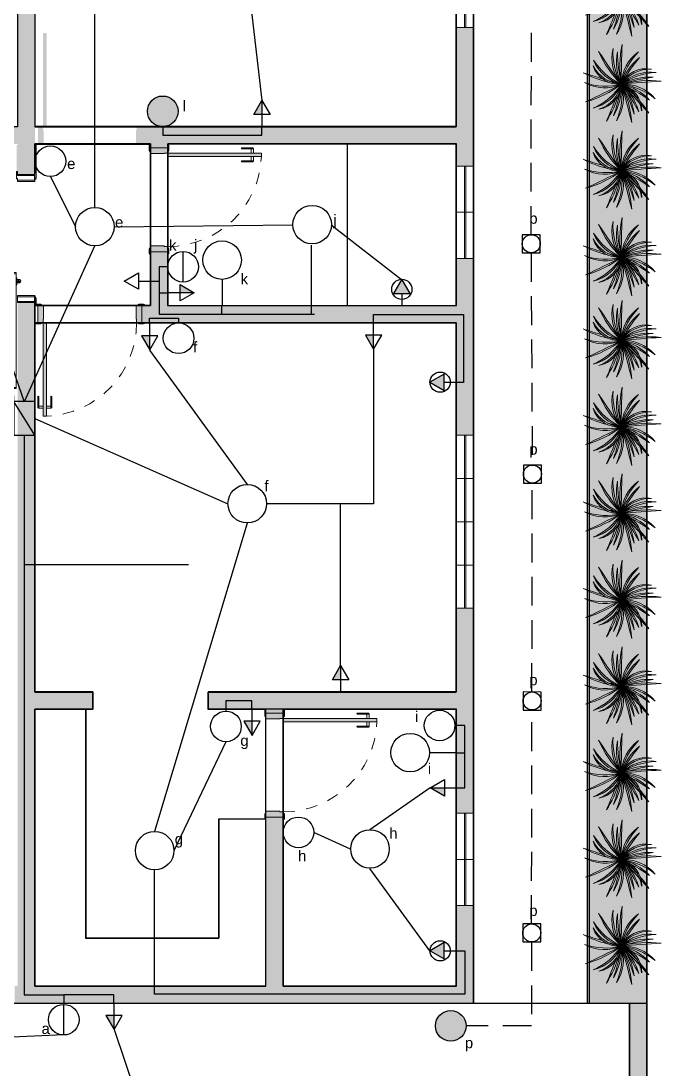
# Model space of a CAD drawing. Header units: inches. Extents: x 2 to 116, y 2 to 108.
# Drawn here: x 67.15 to 72.69, y 37.79 to 46.87 of the extents above; entities that cross this region are included whole.
import ezdxf

# ---------------------------------------------------------------- set-up
doc = ezdxf.new("R2010")
doc.units = ezdxf.units.IN
doc.header["$MEASUREMENT"] = 0
doc.linetypes.add('( Hidden )', pattern=[0.375, 0.25, -0.125])
doc.linetypes.add('ACAD_ISO02W100', pattern=[15, 12, -3])
for name, color, linetype, lineweight in [('03.1 PAREDES', 250, 'Continuous', 25), ('04 ESQUADRIAS', 252, 'Continuous', 9), ('13 MOBÍLIA', 252, 'Continuous', 9)]:
    doc.layers.add(name, color=color, linetype=linetype, lineweight=lineweight)
doc.layers.add('16.1 VEGETAÇÃO', color=7, linetype='Continuous', lineweight=9, true_color=0x87cb61)
for name, color, linetype in [('CONDUITES', 30, 'Continuous'), ('ILUMINAÇÃO', 10, 'Continuous'), ('INTERRUPTORES', 106, 'Continuous'), ('PLANTA TUGS_TUES', 7, 'Continuous'), ('TOMADAS', 170, 'Continuous')]:
    doc.layers.add(name, color=color, linetype=linetype)
doc.styles.get("Standard").update_dxf_attribs({"font": 'arial.ttf'})

# ---------------------------------------------------------------- blocks, each defined once
blk = doc.blocks.new('PORTA 80 MADEIRA')
at = {"layer": '04 ESQUADRIAS'}
for p, q in [((-0.875, 0.01), (-0.915, 0.01)), ((-0.035, 0), (-0.05, 0)), ((-0.05, 0), (-0.05, -0.12)), ((-0.025, 0.01), (0.025, 0.01)), ((0, -0.15), (0, 0)), ((0.025, 0), (0, 0)), ((0.025, 0.01), (0.025, 0)), ((-0.925, 0), (-0.9, 0)), ((-0.9, 0), (-0.9, -0.15)), ((-0.85, 0), (-0.865, 0)), ((-0.85, -0.12), (-0.85, 0)), ((-0.925, -0.15), (-0.9, -0.15)), ((-0.875, -0.16), (-0.915, -0.16)), ((-0.865, -0.15), (-0.855, -0.15)), ((-0.855, -0.15), (-0.855, -0.12)), ((-0.855, -0.12), (-0.85, -0.12)), ((-0.045, -0.15), (-0.075, -0.15)), ((-0.075, -0.15), (-0.075, -0.96)), ((-0.05, -0.12), (-0.045, -0.12)), ((-0.045, -0.12), (-0.045, -0.15)), ((-0.045, -0.96), (-0.045, -0.15)), ((-0.045, -0.15), (-0.035, -0.15)), ((-0.025, -0.16), (0.025, -0.16)), ((0.025, -0.15), (0, -0.15)), ((0.025, -0.16), (0.025, -0.15)), ((-0.1215, -0.7923), (-0.1215, -0.8836)), ((-0.1115, -0.8923), (-0.1115, -0.7923)), ((-0.0085, -0.8923), (-0.0085, -0.7923)), ((0.0015, -0.7923), (0.0015, -0.8836)), ((-0.075, -0.8923), (-0.115, -0.8923)), ((-0.1115, -0.8723), (-0.075, -0.8723)), ((-0.0085, -0.8723), (-0.045, -0.8723)), ((-0.045, -0.8923), (-0.005, -0.8923)), ((-0.075, -0.96), (-0.045, -0.96))]:
    blk.add_line(p, q, dxfattribs=at)
for centre, radius, start, end in [((-0.915, 0), 0.01, 90, 180), ((-0.875, 0), 0.01, 0, 90), ((-0.025, 0), 0.01, 90, 180), ((-0.915, -0.15), 0.01, 180, 270), ((-0.875, -0.15), 0.01, 270, 0), ((-0.025, -0.15), 0.01, 180, 270), ((-0.1165, -0.7923), 0.005, 0, 180), ((-0.0035, -0.7923), 0.005, 0, 180), ((-0.1115, -0.883), 0.01, 176.47641, 249.80788), ((-0.0085, -0.883), 0.01, 290.19212, 3.52359)]:
    blk.add_arc(centre, radius, start, end, dxfattribs=at)
at = {"layer": '04 ESQUADRIAS', "linetype": 'ACAD_ISO02W100', "ltscale": 0.005}
blk.add_arc((-0.045, -0.1506), 0.81, 179.96071, 267.87776, dxfattribs=at)
blk = doc.blocks.new('JANELA 150')
at = {"layer": '04 ESQUADRIAS'}
for p, q in [((0, 0.15), (1.5, 0.15)), ((0, 0), (0, 0.15)), ((0.375, 0), (0.375, 0.15)), ((0.75, 0), (0.75, 0.15)), ((1.125, 0), (1.125, 0.15)), ((1.5, 0.15), (1.5, 0)), ((0, 0.08), (1.5, 0.08)), ((1.5, 0.07), (0, 0.07)), ((1.5, 0), (0, 0))]:
    blk.add_line(p, q, dxfattribs=at)
blk = doc.blocks.new('JANELA 80')
at = {"layer": '04 ESQUADRIAS'}
for p, q in [((0, 0.15), (0, 0)), ((0, 0.15), (0, 0)), ((0.8, 0.15), (0, 0.15)), ((0.4, 0.15), (0.4, 0)), ((0.8, 0.15), (0.8, 0)), ((0.8, 0.15), (0.8, 0)), ((0.8, 0.08), (0, 0.08)), ((0, 0.07), (0.8, 0.07)), ((0, 0), (0.8, 0))]:
    blk.add_line(p, q, dxfattribs=at)
blk = doc.blocks.new('PORTA CORRE 100X15')
at = {"layer": '04 ESQUADRIAS'}
for p, q in [((-0.7467, 0.1966), (0.2491, 0.1966)), ((-0.7467, 0.1966), (-0.7467, 0.1616)), ((0.1541, 0.2016), (0.2041, 0.2016)), ((0.1541, 0.1966), (0.1541, 0.2016)), ((0.1691, 0.2016), (0.1691, 0.2266)), ((0.1891, 0.2152), (0.1691, 0.2152)), ((0.1891, 0.2016), (0.1891, 0.2266)), ((0.2041, 0.1966), (0.2041, 0.2016)), ((0.2491, 0.1966), (0.2491, 0.1616)), ((-0.7467, 0.1616), (0.2491, 0.1616)), ((0, 0), (0, 0.15)), ((0, 0.15), (0.05, 0.15)), ((0.05, 0), (0.05, 0.15)), ((0.1541, 0.1566), (0.1541, 0.1616)), ((0.1541, 0.1566), (0.2041, 0.1566)), ((0.1691, 0.1566), (0.1691, 0.1316)), ((0.1891, 0.143), (0.1691, 0.143)), ((0.1891, 0.1566), (0.1891, 0.1316)), ((0.2041, 0.1566), (0.2041, 0.1616)), ((1.05, 0.15), (1.065, 0.15)), ((1.05, 0), (1.05, 0.15)), ((1.075, 0.16), (1.125, 0.16)), ((1.1, 0), (1.1, 0.15)), ((1.125, 0.15), (1.1, 0.15)), ((1.125, 0.16), (1.125, 0.15)), ((-0.025, -0.01), (-0.025, 0)), ((-0.025, 0), (0, 0)), ((0.05, 0), (0.035, 0)), ((1.05, 0), (1.065, 0)), ((1.125, 0), (1.1, 0)), ((1.125, -0.01), (1.125, 0)), ((0.025, -0.01), (-0.025, -0.01)), ((1.075, -0.01), (1.125, -0.01))]:
    blk.add_line(p, q, dxfattribs=at)
for centre, start, end in [((0.1791, 0.2266), 0.2372, 179.7628), ((0.1791, 0.1316), 180.2372, 359.7628), ((1.075, 0.15), 90, 180), ((0.025, 0), 270, 0), ((1.075, 0), 180, 270)]:
    blk.add_arc(centre, 0.01, start, end, dxfattribs=at)
blk = doc.blocks.new('VEGETAÇAO 02')
at = {"layer": '16.1 VEGETAÇÃO'}
blk.add_circle((0, 0), 0.000151, dxfattribs=at)
for centre, radius, start, end in [((0.6318, 0.6464), 0.9039, 203.65963, 225.64738), ((5.1441, 3.7661), 6.3754, 213.1083, 216.20694), ((0.2754, 0.2267), 0.3567, 166.38548, 219.4367), ((0.483, 0.2743), 0.5554, 176.24948, 209.58142), ((0.4476, 0.1954), 0.4884, 170.05737, 203.55854), ((1.3855, 0.3075), 1.4192, 181.12172, 192.50583), ((0.8912, 0.1519), 0.904, 167.68199, 189.66593), ((6.3753, 0.0256), 6.3754, 177.12996, 180.22861), ((0.3566, -0.0098), 0.3567, 125.35788, 178.40924), ((0.5444, -0.1101), 0.5554, 135.22188, 168.55389), ((0.0897, 0.3452), 0.3567, 202.36381, 255.41506), ((0.2297, 0.5057), 0.5554, 212.22782, 245.55976), ((0.4659, -0.1465), 0.4884, 129.02978, 162.53102), ((1.2471, -0.6775), 1.4192, 140.09413, 151.47826), ((0.0918, 0.8992), 0.9039, 242.17371, 256.45098), ((1.6799, 6.1501), 6.3754, 251.62238, 253.18732), ((-0.0224, 0.232), 0.2329, 198.29913, 275.53943), ((0.0202, 0.297), 0.2977, 207.65066, 266.07616), ((0.2115, -0.0984), 0.2332, 77.93599, 155.01174), ((0.246, -0.1677), 0.2977, 87.26503, 145.69074), ((0.2525, -0.252), 0.3567, 81.97817, 135.02965), ((0.3201, -0.4539), 0.5554, 91.84218, 125.17428), ((-0.1448, 0.326), 0.3567, 240.87789, 293.92913), ((-0.1352, 0.5387), 0.5554, 250.7419, 284.07382), ((1.6799, 6.1501), 6.3754, 253.6156, 254.72102), ((0.1909, 0.2285), 0.2977, 216.81001, 230.09776), ((0.0918, 0.8992), 0.9039, 262.27198, 264.16144), ((0.238, -0.4265), 0.4884, 85.65007, 119.15142), ((0.441, -1.349), 1.4192, 96.71442, 108.09859), ((4.8263, -4.1656), 6.3754, 138.56552, 139.20101), ((0.2381, -0.872), 0.9039, 83.27399, 105.26185), ((0.6468, -6.3425), 6.3754, 92.72266, 95.82132), ((0.0205, -0.3561), 0.3567, 40.22092, 93.27251), ((-0.546, 0.7203), 0.9039, 285.16402, 307.15178), ((-2.9648, 5.644), 6.3754, 294.61269, 297.71133), ((-0.3282, 0.1397), 0.3567, 283.8682, 336.91957), ((-0.4662, 0.3019), 0.5554, 293.7322, 327.0642), ((-0.2908, 0.0639), 0.2977, 289.15505, 347.58072), ((-0.2329, 0.0125), 0.2332, 279.82602, 356.90179), ((-0.8876, 0.1706), 0.9039, 327.12525, 343.72458), ((-0.4877, -0.0257), 0.4884, 329.50133, 3.00262), ((-1.4053, 0.1986), 1.4192, 340.56568, 350.00023), ((-0.3374, -0.1156), 0.3567, 325.82943, 18.88091), ((-0.5485, -0.0873), 0.5554, 335.69343, 9.02551), ((-5.9784, 2.2146), 6.3754, 338.8993, 339.67256), ((-6.1066, -1.8314), 6.3754, 13.59432, 16.69298), ((-0.3194, -0.3696), 0.4884, 49.00591, 49.15295), ((-0.0567, -0.2262), 0.2332, 358.80765, 75.88362), ((-0.0635, -0.5518), 0.5554, 50.08493, 83.4171), ((-0.1064, -0.4767), 0.4884, 43.89282, 77.39425), ((-0.1183, -0.2732), 0.2977, 8.13669, 66.56254), ((-0.3739, -0.3142), 0.4884, 6.52173, 40.02309), ((-1.2416, -0.6875), 1.4192, 17.58608, 28.97025), ((-0.8114, -0.3983), 0.9039, 4.14565, 26.1335), ((-0.5694, -1.3), 1.4192, 54.95717, 66.34137), ((-0.5231, -0.7372), 0.9039, 43.14957, 54.63162), ((-4.4929, -4.5232), 6.3754, 43.15153, 45.1911), ((-1.1194, -0.8773), 1.4221, 26.72169, 35.97091), ((-0.3194, -0.3696), 0.4884, 15.65152, 40.72002), ((-5.9784, 2.2146), 6.3754, 336.57392, 338.38477), ((-0.5231, -0.7372), 0.9039, 32.64378, 40.58503), ((-4.4929, -4.5232), 6.3754, 42.09245, 42.98121)]:
    blk.add_arc(centre, radius, start, end, dxfattribs=at)
blk = doc.blocks.new('Iluminação Piso')
at = {"layer": 'ILUMINAÇÃO'}
blk.add_lwpolyline([(59.8357, 10.3319), (59.6795, 10.3322), (59.6795, 10.1758), (59.8357, 10.1755)], close=True, dxfattribs=at)
blk.add_circle((59.7577, 10.2542), 0.0781, dxfattribs=at)
blk = doc.blocks.new('TUG MÉDIA 120CM_')
at = {"layer": 'TOMADAS', "ltscale": 0.5}
h = blk.add_hatch(color=256, dxfattribs=at)
h.dxf.hatch_style = 1
h.paths.add_polyline_path([(0.2454, 0), (0.1227, 0), (0.1227, -0.0709)])
for p, q in [((0.1227, 0), (0.0181, 0)), ((0.2454, 0), (0.1227, 0))]:
    blk.add_line(p, q, dxfattribs=at)
blk.add_lwpolyline([(0.1227, -0.0709), (0.2454, 0), (0.1227, 0.0709), (0.1227, -0.0709)], dxfattribs=at)
blk = doc.blocks.new('TUG BAIXA 30CM_')
at = {"layer": 'TOMADAS', "ltscale": 0.5}
blk.add_line((0.1046, 0), (0, 0), dxfattribs=at)
blk.add_lwpolyline([(0.1046, -0.0709), (0.2273, 0), (0.1046, 0.0709), (0.1046, -0.0709)], dxfattribs=at)
blk = doc.blocks.new('TUG ALTA 220CM_')
at = {"layer": 'TOMADAS', "ltscale": 0.5}
h = blk.add_hatch(color=256, dxfattribs=at)
h.dxf.hatch_style = 1
h.paths.add_polyline_path([(0.1227, -0.0709), (0.2454, 0), (0.1227, 0.0709)])
blk.add_line((0.1227, 0), (0.0181, 0), dxfattribs=at)
blk.add_lwpolyline([(0.1227, -0.0709), (0.2454, 0), (0.1227, 0.0709), (0.1227, -0.0709)], dxfattribs=at)
blk = doc.blocks.new('Interruptor Paralelo')
at = {"transparency": 33554595}
h = blk.add_hatch(color=256, dxfattribs=at)
h.dxf.hatch_style = 1
h.paths.add_polyline_path([(59.132, 10.8454, 1), (59.3974, 10.8454, 1)])
at = {"layer": 'INTERRUPTORES', "color": 3}
blk.add_circle((59.2647, 10.8454), 0.1327, dxfattribs=at)
blk = doc.blocks.new('Interruptor Simples')
at = {"layer": 'INTERRUPTORES', "color": 3}
blk.add_circle((60.1532, 11.4584), 0.1327, dxfattribs=at)
blk = doc.blocks.new('Interruptor 2 sessões')
at = {"layer": 'INTERRUPTORES'}
blk.add_line((59.253, 11.5804), (59.253, 11.8458), dxfattribs=at)
at = {"layer": 'INTERRUPTORES', "color": 3}
blk.add_circle((59.253, 11.7131), 0.1327, dxfattribs=at)

msp = doc.modelspace()

# ---------------------------------------------------------------- hatches: boundary and pattern name
at = {"layer": '03.1 PAREDES', "true_color": 0xe29d6e}
h = msp.add_hatch(color=33, dxfattribs=at)
h.dxf.hatch_style = 1
h.paths.add_polyline_path([(67.372, 46.7665), (67.342, 46.7665), (67.342, 45.9565), (67.372, 45.9565)])
h = msp.add_hatch(color=33, dxfattribs=at)
h.dxf.hatch_style = 1
h.paths.add_polyline_path([(67.347, 45.9265), (67.342, 45.9265), (67.342, 45.9565), (67.332, 45.9565), (67.297, 45.9565), (67.297, 45.8065), (67.347, 45.8065)])
h = msp.add_hatch(color=33, dxfattribs=at)
h.dxf.hatch_style = 1
h.paths.add_polyline_path([(68.197, 45.9565), (68.152, 45.9565), (68.152, 45.9265), (68.147, 45.9265), (68.147, 45.8065), (68.162, 45.8065), (68.197, 45.8065)])
h = msp.add_hatch(color=33, dxfattribs=at)
h.dxf.hatch_style = 1
h.paths.add_polyline_path([(68.272, 45.7715), (68.272, 45.7215), (68.392, 45.7215), (68.392, 45.7265), (68.422, 45.7265), (68.422, 45.7365), (68.422, 45.7715)])
h.paths.add_polyline_path([(69.232, 45.7265), (68.422, 45.7265), (68.422, 45.6965), (69.232, 45.6965)])
h.paths.add_polyline_path([(68.422, 44.9165), (68.392, 44.9165), (68.392, 44.9215), (68.272, 44.9215), (68.272, 44.8715), (68.422, 44.8715)])
h = msp.add_hatch(color=33, dxfattribs=at)
h.dxf.hatch_style = 1
h.paths.add_polyline_path([(67.347, 44.2865), (67.342, 44.2865), (67.342, 44.2565), (67.332, 44.2565), (67.297, 44.2565), (67.297, 44.4065), (67.347, 44.4065)])
h = msp.add_hatch(color=33, dxfattribs=at)
h.dxf.hatch_style = 1
h.paths.add_polyline_path([(68.197, 44.2565), (68.152, 44.2565), (68.152, 44.2865), (68.147, 44.2865), (68.147, 44.4065), (68.162, 44.4065), (68.197, 44.4065)])
h = msp.add_hatch(color=33, dxfattribs=at)
h.dxf.hatch_style = 1
h.paths.add_polyline_path([(67.372, 43.4465), (67.342, 43.4465), (67.342, 44.2565), (67.372, 44.2565)])
h = msp.add_hatch(color=33, dxfattribs=at)
h.dxf.hatch_style = 1
h.paths.add_polyline_path([(69.272, 40.8715), (69.272, 40.8215), (69.392, 40.8215), (69.392, 40.8265), (69.422, 40.8265), (69.422, 40.8365), (69.422, 40.8715)])
h.paths.add_polyline_path([(70.232, 40.8265), (69.422, 40.8265), (69.422, 40.7965), (70.232, 40.7965)])
h.paths.add_polyline_path([(69.422, 40.0165), (69.392, 40.0165), (69.392, 40.0215), (69.272, 40.0215), (69.272, 39.9715), (69.422, 39.9715)])
at = {"layer": 'PLANTA TUGS_TUES'}
h = msp.add_hatch(dxfattribs=at)
h.set_pattern_fill('GRASS', color=256, scale=0.0075)
h.set_pattern_definition([(90, (1927.23165, 1250.74266), (-0.134703842, 0.134703842), [0.03571875, -0.233688934]), (45, (1927.23165, 1250.74266), (-0.134703842, 0.134703842), [0.03571875, -0.15478125]), (135, (1927.23165, 1250.74266), (-0.134703842, -0.134703842), [0.03571875, -0.15478125])])
h.paths.add_polyline_path([(72.0573, 50.3565), (72.572, 50.3565), (72.572, 38.3565), (72.0573, 38.3565)])
h = msp.add_hatch(color=256, dxfattribs=at)
h.dxf.hatch_style = 1
h.paths.add_polyline_path([(67.272, 49.1565), (70.922, 49.1565), (70.922, 48.3138), (71.072, 48.3138), (71.072, 49.3065), (67.122, 49.3065), (67.122, 45.9565), (67.272, 45.9565), (67.272, 45.9665)])
h = msp.add_hatch(color=256, dxfattribs=at)
h.dxf.hatch_style = 1
h.paths.add_polyline_path([(71.072, 46.8138), (70.922, 46.8138), (70.922, 45.9565), (70.922, 45.6138), (71.072, 45.6138)])
at = {"layer": 'PLANTA TUGS_TUES', "true_color": 0xe29d6e}
h = msp.add_hatch(color=33, dxfattribs=at)
h.dxf.hatch_style = 1
h.paths.add_polyline_path([(67.372, 46.7665), (67.342, 46.7665), (67.342, 45.9565), (67.372, 45.9565)])
h = msp.add_hatch(color=33, dxfattribs=at)
h.dxf.hatch_style = 1
h.paths.add_polyline_path([(67.372, 46.7665), (67.342, 46.7665), (67.342, 45.9565), (67.372, 45.9565)])
at = {"layer": 'PLANTA TUGS_TUES'}
h = msp.add_hatch(color=256, dxfattribs=at)
h.dxf.hatch_style = 1
h.paths.add_polyline_path([(62.722, 45.8065), (64.0027, 45.8065), (64.0027, 45.9565), (62.572, 45.9565), (62.572, 38.5065), (62.722, 38.5065)])
h.paths.add_polyline_path([(67.272, 45.8065), (67.122, 45.8065), (67.122, 45.5415), (67.272, 45.5415), (67.272, 45.5665)])
h.paths.add_polyline_path([(67.272, 45.9565), (66.0027, 45.9565), (66.0027, 45.8065), (67.122, 45.8065), (67.272, 45.8065)])
h = msp.add_hatch(color=256, dxfattribs=at)
h.dxf.hatch_style = 1
h.paths.add_polyline_path([(67.272, 45.9565), (67.097, 45.9565), (67.097, 45.8065), (67.122, 45.8065), (67.272, 45.8065)])
h = msp.add_hatch(color=256, dxfattribs=at)
h.dxf.hatch_style = 1
h.paths.add_polyline_path([(67.272, 44.4315), (67.122, 44.4315), (67.122, 38.5065), (67.272, 38.5065)])
h.paths.add_polyline_path([(67.282, 45.7965), (67.272, 45.7965), (67.272, 45.8065), (67.122, 45.8065), (67.122, 45.7965), (67.112, 45.7965), (67.112, 45.5565), (67.122, 45.5565), (67.122, 45.5315), (67.272, 45.5315), (67.272, 45.5565), (67.282, 45.5565)])
h.paths.add_polyline_path([(68.272, 45.9565), (68.197, 45.9565), (68.197, 45.8065), (68.222, 45.8065), (68.272, 45.8065)])
h.paths.add_polyline_path([(68.422, 45.7965), (68.422, 45.8065), (68.272, 45.8065), (68.272, 45.7715), (68.422, 45.7715)])
h.paths.add_polyline_path([(70.922, 45.9565), (68.272, 45.9565), (68.272, 45.8065), (70.922, 45.8065)])
at = {"layer": 'PLANTA TUGS_TUES', "true_color": 0xe29d6e}
h = msp.add_hatch(color=33, dxfattribs=at)
h.dxf.hatch_style = 1
h.paths.add_polyline_path([(67.347, 45.9265), (67.342, 45.9265), (67.342, 45.9565), (67.332, 45.9565), (67.297, 45.9565), (67.297, 45.8065), (67.347, 45.8065)])
h = msp.add_hatch(color=33, dxfattribs=at)
h.dxf.hatch_style = 1
h.paths.add_polyline_path([(67.347, 45.9265), (67.342, 45.9265), (67.342, 45.9565), (67.332, 45.9565), (67.297, 45.9565), (67.297, 45.8065), (67.347, 45.8065)])
h = msp.add_hatch(color=33, dxfattribs=at)
h.dxf.hatch_style = 1
h.paths.add_polyline_path([(68.197, 45.9565), (68.152, 45.9565), (68.152, 45.9265), (68.147, 45.9265), (68.147, 45.8065), (68.162, 45.8065), (68.197, 45.8065)])
h = msp.add_hatch(color=33, dxfattribs=at)
h.dxf.hatch_style = 1
h.paths.add_polyline_path([(68.197, 45.9565), (68.152, 45.9565), (68.152, 45.9265), (68.147, 45.9265), (68.147, 45.8065), (68.162, 45.8065), (68.197, 45.8065)])
h = msp.add_hatch(color=33, dxfattribs=at)
h.dxf.hatch_style = 1
h.paths.add_polyline_path([(68.272, 45.7715), (68.272, 45.7215), (68.392, 45.7215), (68.392, 45.7265), (68.422, 45.7265), (68.422, 45.7365), (68.422, 45.7715)])
h.paths.add_polyline_path([(69.232, 45.7265), (68.422, 45.7265), (68.422, 45.6965), (69.232, 45.6965)])
h.paths.add_polyline_path([(68.422, 44.9165), (68.392, 44.9165), (68.392, 44.9215), (68.272, 44.9215), (68.272, 44.8715), (68.422, 44.8715)])
h = msp.add_hatch(color=33, dxfattribs=at)
h.dxf.hatch_style = 1
h.paths.add_polyline_path([(68.272, 45.7715), (68.272, 45.7215), (68.392, 45.7215), (68.392, 45.7265), (68.422, 45.7265), (68.422, 45.7365), (68.422, 45.7715)])
h.paths.add_polyline_path([(69.232, 45.7265), (68.422, 45.7265), (68.422, 45.6965), (69.232, 45.6965)])
h.paths.add_polyline_path([(68.422, 44.9165), (68.392, 44.9165), (68.392, 44.9215), (68.272, 44.9215), (68.272, 44.8715), (68.422, 44.8715)])
at = {"layer": 'PLANTA TUGS_TUES'}
h = msp.add_hatch(color=256, dxfattribs=at)
h.dxf.hatch_style = 1
h.paths.add_polyline_path([(68.422, 44.8715), (68.272, 44.8715), (68.272, 44.4065), (68.422, 44.4065)])
h = msp.add_hatch(color=256, dxfattribs=at)
h.dxf.hatch_style = 1
h.paths.add_polyline_path([(71.072, 44.8138), (70.922, 44.8138), (70.922, 44.4065), (70.922, 43.2806), (71.072, 43.2806)])
at = {"layer": 'PLANTA TUGS_TUES', "true_color": 0xe29d6e}
h = msp.add_hatch(color=33, dxfattribs=at)
h.dxf.hatch_style = 1
h.paths.add_polyline_path([(67.347, 44.2865), (67.342, 44.2865), (67.342, 44.2565), (67.332, 44.2565), (67.297, 44.2565), (67.297, 44.4065), (67.347, 44.4065)])
h = msp.add_hatch(color=33, dxfattribs=at)
h.dxf.hatch_style = 1
h.paths.add_polyline_path([(67.347, 44.2865), (67.342, 44.2865), (67.342, 44.2565), (67.332, 44.2565), (67.297, 44.2565), (67.297, 44.4065), (67.347, 44.4065)])
h = msp.add_hatch(color=33, dxfattribs=at)
h.dxf.hatch_style = 1
h.paths.add_polyline_path([(68.197, 44.2565), (68.152, 44.2565), (68.152, 44.2865), (68.147, 44.2865), (68.147, 44.4065), (68.162, 44.4065), (68.197, 44.4065)])
h = msp.add_hatch(color=33, dxfattribs=at)
h.dxf.hatch_style = 1
h.paths.add_polyline_path([(68.197, 44.2565), (68.152, 44.2565), (68.152, 44.2865), (68.147, 44.2865), (68.147, 44.4065), (68.162, 44.4065), (68.197, 44.4065)])
at = {"layer": 'PLANTA TUGS_TUES'}
h = msp.add_hatch(color=256, dxfattribs=at)
h.dxf.hatch_style = 1
h.paths.add_polyline_path([(70.922, 44.4065), (68.197, 44.4065), (68.197, 44.2565), (70.922, 44.2565)])
at = {"layer": 'PLANTA TUGS_TUES', "true_color": 0xe29d6e}
h = msp.add_hatch(color=33, dxfattribs=at)
h.dxf.hatch_style = 1
h.paths.add_polyline_path([(67.372, 43.4465), (67.342, 43.4465), (67.342, 44.2565), (67.372, 44.2565)])
h = msp.add_hatch(color=33, dxfattribs=at)
h.dxf.hatch_style = 1
h.paths.add_polyline_path([(67.372, 43.4465), (67.342, 43.4465), (67.342, 44.2565), (67.372, 44.2565)])
at = {"layer": 'PLANTA TUGS_TUES'}
h = msp.add_hatch(color=256, dxfattribs=at)
h.dxf.hatch_style = 1
h.paths.add_polyline_path([(71.072, 41.7806), (70.922, 41.7806), (70.922, 40.0037), (71.072, 40.0037)])
h = msp.add_hatch(color=256, dxfattribs=at)
h.dxf.hatch_style = 1
h.paths.add_polyline_path([(67.772, 41.0565), (67.272, 41.0565), (67.272, 40.9065), (67.772, 40.9065)])
h = msp.add_hatch(color=256, dxfattribs=at)
h.dxf.hatch_style = 1
h.paths.add_polyline_path([(69.422, 40.8965), (69.422, 40.9065), (69.272, 40.9065), (69.272, 40.8715), (69.422, 40.8715)])
h.paths.add_polyline_path([(70.922, 41.0565), (68.772, 41.0565), (68.772, 40.9065), (70.922, 40.9065)])
at = {"layer": 'PLANTA TUGS_TUES', "true_color": 0xe29d6e}
h = msp.add_hatch(color=33, dxfattribs=at)
h.dxf.hatch_style = 1
h.paths.add_polyline_path([(69.272, 40.8715), (69.272, 40.8215), (69.392, 40.8215), (69.392, 40.8265), (69.422, 40.8265), (69.422, 40.8365), (69.422, 40.8715)])
h = msp.add_hatch(color=33, dxfattribs=at)
h.dxf.hatch_style = 1
h.paths.add_polyline_path([(69.272, 40.8715), (69.272, 40.8215), (69.392, 40.8215), (69.392, 40.8265), (69.422, 40.8265), (69.422, 40.8365), (69.422, 40.8715)])
h.paths.add_polyline_path([(70.232, 40.8265), (69.422, 40.8265), (69.422, 40.7965), (70.232, 40.7965)])
h.paths.add_polyline_path([(69.422, 40.0165), (69.392, 40.0165), (69.392, 40.0215), (69.272, 40.0215), (69.272, 39.9715), (69.422, 39.9715)])
h = msp.add_hatch(color=33, dxfattribs=at)
h.dxf.hatch_style = 1
h.paths.add_polyline_path([(70.232, 40.8265), (69.422, 40.8265), (69.422, 40.7965), (70.232, 40.7965)])
h = msp.add_hatch(color=33, dxfattribs=at)
h.dxf.hatch_style = 1
h.paths.add_polyline_path([(69.422, 40.0165), (69.392, 40.0165), (69.392, 40.0215), (69.272, 40.0215), (69.272, 39.9715), (69.422, 39.9715)])
at = {"layer": 'PLANTA TUGS_TUES'}
h = msp.add_hatch(color=256, dxfattribs=at)
h.dxf.hatch_style = 1
h.paths.add_polyline_path([(69.422, 39.9715), (69.272, 39.9715), (69.272, 38.5065), (69.422, 38.5065)])
h = msp.add_hatch(color=256, dxfattribs=at)
h.dxf.hatch_style = 1
h.paths.add_polyline_path([(71.072, 39.2037), (70.922, 39.2037), (70.922, 38.5065), (71.072, 38.5065)])
h = msp.add_hatch(color=256, dxfattribs=at)
h.dxf.hatch_style = 1
h.paths.add_polyline_path([(71.072, 38.4985), (71.072, 38.5065), (67.097, 38.5065), (67.097, 38.3565), (67.122, 38.3565), (68.0345, 38.3565), (71.072, 38.3565)])
h = msp.add_hatch(color=256, dxfattribs=at)
h.dxf.hatch_style = 1
h.paths.add_polyline_path([(72.572, 38.3565), (72.422, 38.3565), (72.422, 33.8565), (72.572, 33.8565)])

# ---------------------------------------------------------------- linework, layer by layer
for p, q in [((72.0704, 50.3549), (72.0704, 38.3549)), ((71.0704, 38.5049), (71.0704, 38.5049)), ((72.4204, 33.8549), (72.4204, 38.3549))]:
    msp.add_line(p, q)
for points in [[(72.5704, 52.3549), (62.5704, 52.3549), (62.5704, 29.8549), (72.5704, 29.8549)], [(72.572, 52.3565), (62.572, 52.3565), (62.572, 29.8565), (72.572, 29.8565)], [(72.572, 52.3565), (62.572, 52.3565), (62.572, 29.8565), (72.572, 29.8565)], [(70.9204, 45.9549), (70.9204, 49.1549), (67.2704, 49.1549), (67.2704, 45.9549)], [(70.9204, 44.4049), (70.9204, 45.8049), (68.4204, 45.8049), (68.4204, 44.4049)], [(70.9204, 38.5049), (70.9204, 40.9049), (69.4204, 40.9049), (69.4204, 38.5049)]]:
    msp.add_lwpolyline(points, close=True)
for points in [[(71.0704, 38.3549), (71.0704, 49.3049), (67.1204, 49.3049), (67.1204, 45.9549), (62.5704, 45.9549)], [(67.2704, 45.4899), (67.2704, 45.8049), (68.2704, 45.8049), (68.2704, 44.4049), (67.2704, 44.4049)], [(67.2704, 44.4899), (67.2704, 41.0549), (67.7704, 41.0549), (67.7704, 40.9049), (67.2704, 40.9049), (67.2704, 38.5049), (69.2704, 38.5049), (69.2704, 40.9049), (68.7704, 40.9049), (68.7704, 41.0549), (70.9204, 41.0549), (70.9204, 44.2549), (67.2704, 44.2549)], [(67.7099, 40.9049), (67.7099, 38.9222), (68.8646, 38.9222), (68.8646, 39.9549), (69.2604, 39.9549)], [(72.5704, 38.3549), (62.5704, 38.3549)]]:
    msp.add_lwpolyline(points)
at = {"layer": '03.1 PAREDES', "color": 18, "true_color": 0x000000}
msp.add_lwpolyline([(67.272, 43.2816), (67.272, 43.5721), (67.0876, 43.5721), (67.0876, 43.2816), (67.272, 43.2816), (67.0876, 43.5721), (67.0876, 43.6221)], dxfattribs=at)
at = {"layer": '13 MOBÍLIA'}
for p, q in [((67.7116, 40.9065), (67.7116, 38.9238)), ((68.8662, 38.9238), (68.8662, 39.9565)), ((67.7116, 38.9238), (68.8662, 38.9238))]:
    msp.add_line(p, q, dxfattribs=at)
at = {"layer": 'CONDUITES'}
for p, q in [((67.7887, 47.5549), (67.7887, 45.2541)), ((69.0954, 47.3881), (69.2357, 46.1809)), ((68.3782, 45.9558), (68.3782, 45.8808)), ((68.3782, 45.8808), (69.2357, 45.8808)), ((69.2357, 45.8808), (69.2357, 45.9536)), ((66.493, 45.5302), (67.1781, 43.5706)), ((67.4054, 45.5227), (67.6218, 45.0872)), ((67.9555, 45.0872), (69.5035, 45.1032)), ((69.8372, 45.1049), (70.4468, 44.6316)), ((67.7887, 44.9204), (67.1781, 43.5706)), ((69.6648, 44.9285), (69.6648, 44.3299)), ((68.4217, 44.7412), (68.3467, 44.7412)), ((68.3467, 44.7412), (68.3467, 44.5141)), ((68.2704, 44.6159), (68.3467, 44.6159)), ((68.3467, 44.5141), (68.4204, 44.5141)), ((68.3467, 44.5141), (68.3467, 44.3299)), ((68.8905, 44.3299), (68.8905, 44.4049)), ((68.2643, 44.2457), (68.2643, 44.2962)), ((68.2643, 44.2962), (68.5157, 44.2962)), ((68.3467, 44.3299), (68.8905, 44.3299)), ((68.5157, 44.2962), (68.5157, 44.2541)), ((68.8905, 44.3299), (69.6934, 44.3299)), ((70.2026, 44.2512), (70.2026, 44.3262)), ((70.2026, 44.3262), (70.9834, 44.3262)), ((70.9834, 44.3262), (70.9834, 43.7388)), ((68.2643, 44.0184), (69.1083, 42.8527)), ((70.2026, 44.0239), (70.2026, 42.6858)), ((70.9834, 43.7388), (70.9204, 43.7388)), ((67.2704, 43.4253), (68.9415, 42.6858)), ((67.1781, 43.28), (67.1781, 38.4299)), ((70.2026, 42.6858), (69.2752, 42.6858)), ((69.9162, 41.2823), (69.9162, 42.6858)), ((69.1083, 42.5189), (68.307, 39.8458)), ((68.6011, 42.1562), (67.1781, 42.1569)), ((69.1505, 40.9799), (68.9258, 40.9799)), ((68.9258, 40.9799), (68.9258, 40.8895)), ((69.1505, 40.9049), (69.1505, 40.9799)), ((70.9954, 40.7646), (70.9084, 40.7646)), ((70.9954, 40.2232), (70.9954, 40.7646)), ((68.9258, 40.6241), (68.4738, 39.6789)), ((70.9153, 40.5285), (70.9954, 40.5285)), ((70.693, 40.2232), (70.1716, 39.8604)), ((70.9204, 40.2232), (70.9954, 40.2232)), ((70.0047, 39.6935), (69.6863, 39.8387)), ((70.6916, 38.8105), (70.1716, 39.5267)), ((68.307, 38.4356), (68.307, 39.5121)), ((70.9189, 38.8105), (70.9939, 38.8105)), ((70.9939, 38.8105), (70.9939, 38.4356)), ((67.1781, 38.4299), (67.5209, 38.4299)), ((67.9546, 38.4299), (67.5209, 38.4299)), ((67.5209, 38.4299), (67.5209, 38.3549)), ((67.9546, 38.3549), (67.9546, 38.4299)), ((70.9939, 38.4356), (68.307, 38.4356)), ((67.5209, 38.0823), (64.4659, 37.9533)), ((67.9563, 38.1291), (68.7294, 35.8746))]:
    msp.add_line(p, q, dxfattribs=at)
at = {"layer": 'CONDUITES', "linetype": '( Hidden )'}
for p, q in [((71.5678, 45.0175), (71.5708, 46.8712)), ((71.5677, 44.8609), (71.5779, 43.0212)), ((71.5752, 41.054), (71.5779, 42.8649)), ((71.5721, 39.0437), (71.5752, 40.8973)), ((71.5721, 38.8874), (71.5721, 38.1615)), ((71.5721, 38.1615), (71.0049, 38.1615))]:
    msp.add_line(p, q, dxfattribs=at)
at = {"layer": 'ILUMINAÇÃO', "color": 6}
for p, q in [((68.8922, 44.6319), (68.8922, 44.4021)), ((70.6873, 40.53), (70.917, 40.53))]:
    msp.add_line(p, q, dxfattribs=at)
at = {"layer": 'ILUMINAÇÃO'}
for centre in [(67.7903, 45.0887), (69.672, 45.1065), (68.8922, 44.7987), (69.11, 42.6873), (70.5204, 40.53), (68.3086, 39.6804), (70.1732, 39.695)]:
    msp.add_circle(centre, 0.1669, dxfattribs=at)
at = {"layer": 'PLANTA TUGS_TUES'}
for p, q in [((72.572, 32.3565), (72.572, 52.3565)), ((72.572, 32.3565), (72.572, 52.3565)), ((72.0573, 38.3565), (72.0573, 50.3565)), ((71.072, 38.3565), (71.072, 49.3065)), ((71.072, 38.3565), (71.072, 49.3065)), ((67.272, 49.1565), (67.272, 45.9565)), ((67.272, 49.1565), (67.272, 45.9565)), ((70.922, 45.9565), (70.922, 49.1565)), ((70.922, 45.9565), (70.922, 49.1565)), ((70.922, 45.9565), (67.272, 45.9565)), ((70.922, 45.9565), (67.272, 45.9565)), ((68.272, 45.8065), (67.272, 45.8065)), ((67.272, 45.4915), (67.272, 45.8065)), ((68.272, 45.8065), (67.272, 45.8065)), ((67.282, 45.5565), (67.282, 45.7965)), ((68.272, 45.8065), (68.272, 44.4065)), ((68.272, 45.8065), (68.272, 44.4065)), ((70.922, 45.8065), (68.422, 45.8065)), ((68.422, 45.8065), (68.422, 44.4065)), ((70.922, 45.8065), (68.422, 45.8065)), ((69.976, 45.8065), (69.976, 44.4065)), ((70.922, 44.4065), (70.922, 45.8065)), ((70.922, 44.4065), (70.922, 45.8065)), ((68.422, 44.9452), (68.422, 44.4065)), ((67.272, 41.0565), (67.272, 44.4915)), ((67.272, 41.0565), (67.272, 44.4815)), ((67.272, 44.4065), (68.272, 44.4065)), ((67.272, 44.4065), (68.272, 44.4065)), ((68.422, 44.4065), (70.922, 44.4065)), ((68.422, 44.4065), (70.922, 44.4065)), ((67.272, 44.2565), (70.922, 44.2565)), ((67.272, 44.2565), (70.922, 44.2565)), ((70.922, 41.0565), (70.922, 44.2565)), ((70.922, 41.0565), (70.922, 44.2565)), ((67.272, 41.0565), (67.772, 41.0565)), ((67.772, 41.0565), (67.272, 41.0565)), ((67.772, 41.0565), (67.772, 40.9065)), ((67.772, 41.0565), (67.772, 40.9065)), ((70.922, 41.0565), (68.772, 41.0565)), ((68.772, 41.0565), (68.772, 40.9065)), ((70.922, 41.0565), (68.772, 41.0565)), ((68.772, 41.0565), (68.772, 40.9065)), ((67.272, 38.5065), (67.272, 40.9065)), ((67.772, 40.9065), (67.272, 40.9065)), ((67.272, 38.5065), (67.272, 40.9065)), ((67.772, 40.9065), (67.272, 40.9065)), ((67.7116, 40.9065), (67.7116, 38.9238)), ((67.7116, 40.9065), (67.7116, 38.9238)), ((70.922, 40.9065), (68.772, 40.9065)), ((69.272, 40.9065), (68.772, 40.9065)), ((69.272, 38.5065), (69.272, 40.9065)), ((69.272, 38.5065), (69.272, 40.9065)), ((69.422, 38.5065), (69.422, 40.9065)), ((69.422, 38.5065), (69.422, 40.9065)), ((70.922, 40.9065), (69.422, 40.9065)), ((70.922, 38.5065), (70.922, 40.9065)), ((70.922, 38.5065), (70.922, 40.9065)), ((68.8662, 38.9238), (68.8662, 39.9565)), ((68.8662, 39.9565), (69.262, 39.9565)), ((68.8662, 38.9238), (68.8662, 39.9565)), ((68.8662, 39.9565), (69.262, 39.9565)), ((67.7116, 38.9238), (68.8662, 38.9238)), ((67.7116, 38.9238), (68.8662, 38.9238)), ((69.272, 38.5065), (67.272, 38.5065)), ((67.272, 38.5065), (69.272, 38.5065)), ((70.922, 38.5065), (69.422, 38.5065)), ((70.922, 38.5065), (69.422, 38.5065)), ((71.072, 38.5065), (71.072, 38.5065)), ((72.572, 38.3565), (62.572, 38.3565)), ((72.572, 38.3565), (62.572, 38.3565)), ((72.422, 33.8565), (72.422, 38.3565)), ((72.422, 33.8565), (72.422, 38.3565))]:
    msp.add_line(p, q, dxfattribs=at)
at = {"layer": 'PLANTA TUGS_TUES', "color": 18, "true_color": 0x000000}
msp.add_lwpolyline([(67.272, 43.2816), (67.272, 43.5721), (67.0876, 43.5721), (67.0876, 43.2816), (67.272, 43.2816), (67.0876, 43.5721), (67.0876, 43.6221)], dxfattribs=at)
at = {"layer": 'TOMADAS'}
for centre in [(70.4484, 44.5456), (70.7799, 43.7404), (70.7807, 38.812)]:
    msp.add_circle(centre, 0.0875, dxfattribs=at)

# ---------------------------------------------------------------- block references
at = {"layer": '04 ESQUADRIAS', "rotation": 90}
for name, p in [('PORTA 80 MADEIRA', (68.272, 45.7715)), ('PORTA CORRE 100X15', (67.272, 44.4415)), ('PORTA 80 MADEIRA', (69.272, 40.8715))]:
    msp.add_blockref(name, p, dxfattribs=at)
at = {"layer": '04 ESQUADRIAS', "xscale": -1}
msp.add_blockref('PORTA 80 MADEIRA', (67.297, 44.4065), dxfattribs=at)
at = {"layer": 'ILUMINAÇÃO'}
for p in [(11.8118, 34.6867), (11.8219, 32.6904), (11.8193, 30.7232), (11.8162, 28.7132)]:
    msp.add_blockref('Iluminação Piso', p, dxfattribs=at)
at = {"layer": 'INTERRUPTORES'}
for name, p in [('Interruptor Paralelo', (9.1135, 35.2431)), ('Interruptor Simples', (7.2522, 34.197)), ('Interruptor 2 sessões', (9.3014, 33.0281)), ('Interruptor Simples', (8.3625, 32.6631)), ('Interruptor Simples', (8.7725, 29.2984)), ('Interruptor Simples', (10.6225, 29.3063)), ('Interruptor Simples', (9.4004, 28.3803)), ('Interruptor 2 sessões', (8.2679, 26.5019)), ('Interruptor Paralelo', (11.6075, 27.3161))]:
    msp.add_blockref(name, p, dxfattribs=at)
at = {"layer": 'PLANTA TUGS_TUES'}
for name, p, rotation in [('JANELA 150', (71.072, 46.8138), 90), ('PORTA 80 MADEIRA', (68.272, 45.7715), 90), ('PORTA 80 MADEIRA', (68.272, 45.7715), 90), ('JANELA 80', (70.922, 45.6138), 269.9999999999999), ('PORTA CORRE 100X15', (67.272, 44.4415), 90), ('PORTA CORRE 100X15', (67.272, 44.4315), 90), ('JANELA 150', (71.072, 41.7806), 90), ('PORTA 80 MADEIRA', (69.272, 40.8715), 90), ('PORTA 80 MADEIRA', (69.272, 40.8715), 90), ('JANELA 80', (70.922, 40.0037), 269.9999999999999)]:
    msp.add_blockref(name, p, dxfattribs=dict(at, rotation=rotation))
for p in [(72.3488, 47.0733), (72.3488, 46.3233), (72.3488, 45.5733), (72.3488, 44.8233), (72.3488, 44.1027), (72.3488, 43.3527), (72.3488, 42.6027), (72.3488, 41.8527), (72.3488, 41.1027), (72.3488, 40.3527), (72.3488, 39.6027), (72.3488, 38.8527)]:
    msp.add_blockref('VEGETAÇAO 02', p, dxfattribs=at)
at = {"layer": 'PLANTA TUGS_TUES', "xscale": -1}
msp.add_blockref('PORTA 80 MADEIRA', (67.297, 44.4065), dxfattribs=at)
msp.add_blockref('PORTA 80 MADEIRA', (67.297, 44.4065), dxfattribs=at)
at = {"layer": 'TOMADAS', "xscale": -1}
for p, rotation in [((69.2374, 45.937), 270), ((68.4063, 44.5156), 180), ((69.9179, 41.0383), 270)]:
    msp.add_blockref('TUG MÉDIA 120CM_', p, dxfattribs=dict(at, rotation=rotation))
for name, p in [('TUG BAIXA 30CM_', (68.272, 44.6174)), ('TUG MÉDIA 120CM_', (70.9401, 40.2247))]:
    msp.add_blockref(name, p, dxfattribs=at)
at = {"layer": 'TOMADAS'}
for name, p, rotation in [('TUG ALTA 220CM_', (70.4484, 44.3877), 89.99999999999999), ('TUG MÉDIA 120CM_', (68.266, 44.2653), 270), ('TUG MÉDIA 120CM_', (70.2043, 44.2709), 270), ('TUG ALTA 220CM_', (70.9378, 43.7404), 180), ('TUG MÉDIA 120CM_', (69.1522, 40.9246), 270), ('TUG ALTA 220CM_', (70.9387, 38.812), 180), ('TUG MÉDIA 120CM_', (67.9563, 38.3746), 270)]:
    msp.add_blockref(name, p, dxfattribs=dict(at, rotation=rotation))

# ---------------------------------------------------------------- texts
at = {"layer": 'ILUMINAÇÃO', "char_height": 0.0928, "attachment_point": 1}
for s, insert in [('e', (67.9651, 45.1743)), ('j', (69.8568, 45.1944)), ('p', (71.5519, 45.2068)), ('k', (69.0519, 44.6826)), ('p', (71.5519, 43.2068)), ('f', (69.259, 42.8885)), ('p', (71.5519, 41.2068)), ('i', (70.6737, 40.4383)), ('h', (70.3389, 39.8781)), ('g', (68.4822, 39.8273)), ('p', (71.5519, 39.2068))]:
    msp.add_mtext_dynamic_manual_height_columns(s, width=0.092805, gutter_width=0.464, heights=[0.0564], dxfattribs=dict(at, insert=insert))
at = {"layer": 'INTERRUPTORES', "char_height": 0.0928, "attachment_point": 1}
for s, insert in [('l', (68.5502, 46.1811)), ('e', (67.5502, 45.6811)), ('k', (68.4326, 44.9742)), ('j', (68.649, 44.9764)), ('f', (68.6412, 44.0917)), ('i', (70.563, 40.8876)), ('g', (69.0502, 40.6811)), ('h', (69.5502, 39.6811)), ('a', (67.3286, 38.1842)), ('p', (70.9944, 38.0606))]:
    msp.add_mtext_dynamic_manual_height_columns(s, width=0.092805, gutter_width=0.464, heights=[0.0564], dxfattribs=dict(at, insert=insert))

doc.saveas('drawing.dxf')
